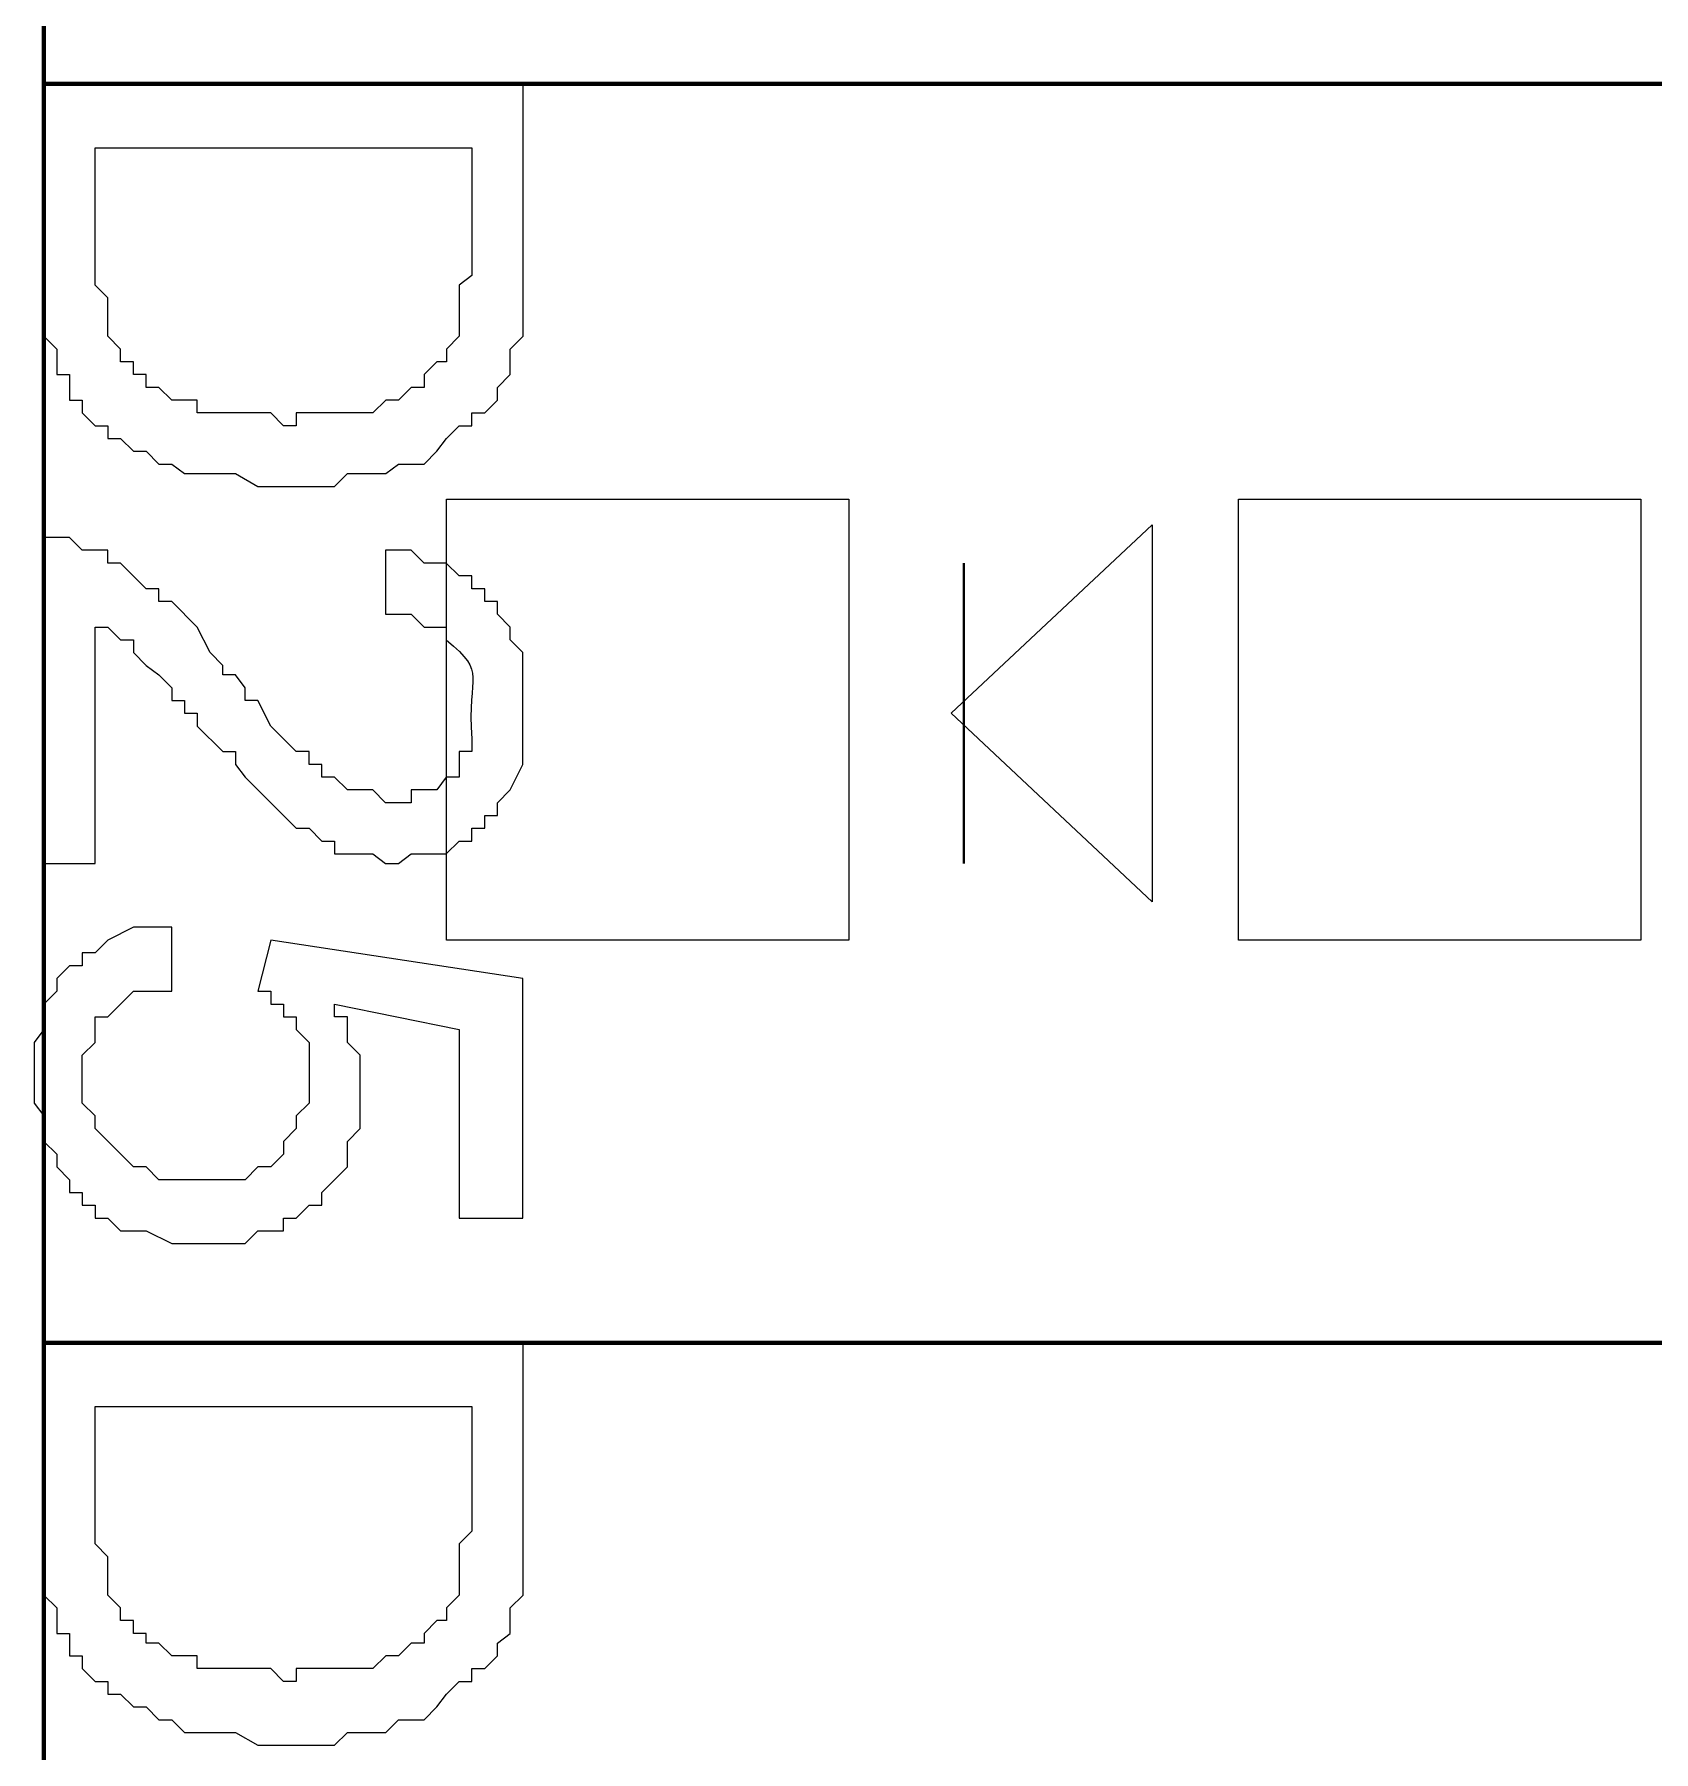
# Model space of a CAD drawing. Header units: millimetres. Extents: x -109 to -14.2, y -107.5 to -24.7.
# Drawn here: x -46.628 to -43.356, y -66.936 to -63.467 of the extents above; entities that cross this region are included whole.
import ezdxf

# ---------------------------------------------------------------- set-up
doc = ezdxf.new("R2010")
doc.units = ezdxf.units.MM
doc.header["$MEASUREMENT"] = 0
doc.layers.add('layer 1', color=7, linetype='Continuous')

msp = doc.modelspace()

# ---------------------------------------------------------------- linework, layer by layer
at = {"layer": 'layer 1', "color": 0, "lineweight": 80}
for points in [[(-46.6086, -91.5042), (-46.6086, -91.5042), (-46.6086, -40.7152), (-46.6086, -40.7152)], [(-46.6086, -63.567), (-46.6086, -63.567), (-37.9674, -63.567), (-37.9674, -63.567)], [(-46.6086, -66.1097), (-46.6086, -66.1097), (-37.9674, -66.1097), (-37.9674, -66.1097)]]:
    msp.add_open_spline(points, degree=3, dxfattribs=at)
at = {"layer": 'layer 1', "color": 0}
for points, knots in [([(-46.6086, -63.567), (-46.6086, -63.567), (-45.6406, -63.567), (-45.6406, -63.567), (-45.6406, -63.567), (-45.6406, -63.567), (-45.6406, -64.0768), (-45.6406, -64.0768), (-45.6406, -64.0768), (-45.6406, -64.0768), (-45.6664, -64.1027), (-45.6664, -64.1027), (-45.6664, -64.1027), (-45.6664, -64.1027), (-45.6664, -64.1543), (-45.6664, -64.1543), (-45.6664, -64.1543), (-45.6664, -64.1543), (-45.6922, -64.1801), (-45.6922, -64.1801), (-45.6922, -64.1801), (-45.6922, -64.1801), (-45.6922, -64.2059), (-45.6922, -64.2059), (-45.6922, -64.2059), (-45.6922, -64.2059), (-45.718, -64.2317), (-45.718, -64.2317), (-45.718, -64.2317), (-45.718, -64.2317), (-45.7438, -64.2317), (-45.7438, -64.2317), (-45.7438, -64.2317), (-45.7438, -64.2317), (-45.7438, -64.2575), (-45.7438, -64.2575), (-45.7438, -64.2575), (-45.7438, -64.2575), (-45.7696, -64.2575), (-45.7696, -64.2575), (-45.7696, -64.2575), (-45.7696, -64.2575), (-45.7954, -64.2834), (-45.7954, -64.2834), (-45.7954, -64.2834), (-45.7954, -64.2834), (-45.8148, -64.3092), (-45.8148, -64.3092), (-45.8148, -64.3092), (-45.8148, -64.3092), (-45.8406, -64.335), (-45.8406, -64.335), (-45.8406, -64.335), (-45.8406, -64.335), (-45.8922, -64.335), (-45.8922, -64.335), (-45.8922, -64.335), (-45.8922, -64.335), (-45.9181, -64.3543), (-45.9181, -64.3543), (-45.9181, -64.3543), (-45.9181, -64.3543), (-45.9955, -64.3543), (-45.9955, -64.3543), (-45.9955, -64.3543), (-45.9955, -64.3543), (-46.0213, -64.3802), (-46.0213, -64.3802), (-46.0213, -64.3802), (-46.0213, -64.3802), (-46.1762, -64.3802), (-46.1762, -64.3802), (-46.1762, -64.3802), (-46.1762, -64.3802), (-46.2214, -64.3543), (-46.2214, -64.3543), (-46.2214, -64.3543), (-46.2214, -64.3543), (-46.3246, -64.3543), (-46.3246, -64.3543), (-46.3246, -64.3543), (-46.3246, -64.3543), (-46.3505, -64.335), (-46.3505, -64.335), (-46.3505, -64.335), (-46.3505, -64.335), (-46.3763, -64.335), (-46.3763, -64.335), (-46.3763, -64.335), (-46.3763, -64.335), (-46.4021, -64.3092), (-46.4021, -64.3092), (-46.4021, -64.3092), (-46.4021, -64.3092), (-46.4279, -64.3092), (-46.4279, -64.3092), (-46.4279, -64.3092), (-46.4279, -64.3092), (-46.4537, -64.2834), (-46.4537, -64.2834), (-46.4537, -64.2834), (-46.4537, -64.2834), (-46.4795, -64.2834), (-46.4795, -64.2834), (-46.4795, -64.2834), (-46.4795, -64.2834), (-46.4795, -64.2575), (-46.4795, -64.2575), (-46.4795, -64.2575), (-46.4795, -64.2575), (-46.5053, -64.2575), (-46.5053, -64.2575), (-46.5053, -64.2575), (-46.5053, -64.2575), (-46.5311, -64.2317), (-46.5311, -64.2317), (-46.5311, -64.2317), (-46.5311, -64.2317), (-46.5311, -64.2059), (-46.5311, -64.2059), (-46.5311, -64.2059), (-46.5311, -64.2059), (-46.557, -64.2059), (-46.557, -64.2059), (-46.557, -64.2059), (-46.557, -64.2059), (-46.557, -64.1543), (-46.557, -64.1543), (-46.557, -64.1543), (-46.557, -64.1543), (-46.5828, -64.1543), (-46.5828, -64.1543), (-46.5828, -64.1543), (-46.5828, -64.1543), (-46.5828, -64.1027), (-46.5828, -64.1027), (-46.5828, -64.1027), (-46.5828, -64.1027), (-46.6086, -64.0768), (-46.6086, -64.0768), (-46.6086, -64.0768), (-46.6086, -64.0768), (-46.6086, -63.9284), (-46.6086, -63.9284), (-46.6086, -63.9284), (-46.6086, -63.9284), (-46.6086, -63.567), (-46.6086, -63.567)], [0, 0, 0, 0, 0.026316, 0.026316, 0.026316, 0.026316, 0.052632, 0.052632, 0.052632, 0.052632, 0.078947, 0.078947, 0.078947, 0.078947, 0.105263, 0.105263, 0.105263, 0.105263, 0.131579, 0.131579, 0.131579, 0.131579, 0.157895, 0.157895, 0.157895, 0.157895, 0.184211, 0.184211, 0.184211, 0.184211, 0.210526, 0.210526, 0.210526, 0.210526, 0.236842, 0.236842, 0.236842, 0.236842, 0.263158, 0.263158, 0.263158, 0.263158, 0.289474, 0.289474, 0.289474, 0.289474, 0.315789, 0.315789, 0.315789, 0.315789, 0.342105, 0.342105, 0.342105, 0.342105, 0.368421, 0.368421, 0.368421, 0.368421, 0.394737, 0.394737, 0.394737, 0.394737, 0.421053, 0.421053, 0.421053, 0.421053, 0.447368, 0.447368, 0.447368, 0.447368, 0.473684, 0.473684, 0.473684, 0.473684, 0.5, 0.5, 0.5, 0.5, 0.526316, 0.526316, 0.526316, 0.526316, 0.552632, 0.552632, 0.552632, 0.552632, 0.578947, 0.578947, 0.578947, 0.578947, 0.605263, 0.605263, 0.605263, 0.605263, 0.631579, 0.631579, 0.631579, 0.631579, 0.657895, 0.657895, 0.657895, 0.657895, 0.684211, 0.684211, 0.684211, 0.684211, 0.710526, 0.710526, 0.710526, 0.710526, 0.736842, 0.736842, 0.736842, 0.736842, 0.763158, 0.763158, 0.763158, 0.763158, 0.789474, 0.789474, 0.789474, 0.789474, 0.815789, 0.815789, 0.815789, 0.815789, 0.842105, 0.842105, 0.842105, 0.842105, 0.868421, 0.868421, 0.868421, 0.868421, 0.894737, 0.894737, 0.894737, 0.894737, 0.921053, 0.921053, 0.921053, 0.921053, 0.947368, 0.947368, 0.947368, 0.947368, 1, 1, 1, 1]), ([(-46.5053, -63.6961), (-46.5053, -63.6961), (-46.5053, -63.9736), (-46.5053, -63.9736), (-46.5053, -63.9736), (-46.5053, -63.9736), (-46.4795, -63.9994), (-46.4795, -63.9994), (-46.4795, -63.9994), (-46.4795, -63.9994), (-46.4795, -64.0768), (-46.4795, -64.0768), (-46.4795, -64.0768), (-46.4795, -64.0768), (-46.4537, -64.1027), (-46.4537, -64.1027), (-46.4537, -64.1027), (-46.4537, -64.1027), (-46.4537, -64.1285), (-46.4537, -64.1285), (-46.4537, -64.1285), (-46.4537, -64.1285), (-46.4279, -64.1285), (-46.4279, -64.1285), (-46.4279, -64.1285), (-46.4279, -64.1285), (-46.4279, -64.1543), (-46.4279, -64.1543), (-46.4279, -64.1543), (-46.4279, -64.1543), (-46.4021, -64.1543), (-46.4021, -64.1543), (-46.4021, -64.1543), (-46.4021, -64.1543), (-46.4021, -64.1801), (-46.4021, -64.1801), (-46.4021, -64.1801), (-46.4021, -64.1801), (-46.3763, -64.1801), (-46.3763, -64.1801), (-46.3763, -64.1801), (-46.3763, -64.1801), (-46.3505, -64.2059), (-46.3505, -64.2059), (-46.3505, -64.2059), (-46.3505, -64.2059), (-46.2988, -64.2059), (-46.2988, -64.2059), (-46.2988, -64.2059), (-46.2988, -64.2059), (-46.2988, -64.2317), (-46.2988, -64.2317), (-46.2988, -64.2317), (-46.2988, -64.2317), (-46.1504, -64.2317), (-46.1504, -64.2317), (-46.1504, -64.2317), (-46.1504, -64.2317), (-46.1246, -64.2575), (-46.1246, -64.2575), (-46.1246, -64.2575), (-46.1246, -64.2575), (-46.0988, -64.2575), (-46.0988, -64.2575), (-46.0988, -64.2575), (-46.0988, -64.2575), (-46.0988, -64.2317), (-46.0988, -64.2317), (-46.0988, -64.2317), (-46.0988, -64.2317), (-45.9439, -64.2317), (-45.9439, -64.2317), (-45.9439, -64.2317), (-45.9439, -64.2317), (-45.9181, -64.2059), (-45.9181, -64.2059), (-45.9181, -64.2059), (-45.9181, -64.2059), (-45.8922, -64.2059), (-45.8922, -64.2059), (-45.8922, -64.2059), (-45.8922, -64.2059), (-45.8664, -64.1801), (-45.8664, -64.1801), (-45.8664, -64.1801), (-45.8664, -64.1801), (-45.8406, -64.1801), (-45.8406, -64.1801), (-45.8406, -64.1801), (-45.8406, -64.1801), (-45.8406, -64.1543), (-45.8406, -64.1543), (-45.8406, -64.1543), (-45.8406, -64.1543), (-45.8148, -64.1285), (-45.8148, -64.1285), (-45.8148, -64.1285), (-45.8148, -64.1285), (-45.7954, -64.1285), (-45.7954, -64.1285), (-45.7954, -64.1285), (-45.7954, -64.1285), (-45.7954, -64.1027), (-45.7954, -64.1027), (-45.7954, -64.1027), (-45.7954, -64.1027), (-45.7696, -64.0768), (-45.7696, -64.0768), (-45.7696, -64.0768), (-45.7696, -64.0768), (-45.7696, -63.9736), (-45.7696, -63.9736), (-45.7696, -63.9736), (-45.7696, -63.9736), (-45.7438, -63.9542), (-45.7438, -63.9542), (-45.7438, -63.9542), (-45.7438, -63.9542), (-45.7438, -63.6961), (-45.7438, -63.6961), (-45.7438, -63.6961), (-45.7438, -63.6961), (-46.5053, -63.6961), (-46.5053, -63.6961)], [0, 0, 0, 0, 0.03125, 0.03125, 0.03125, 0.03125, 0.0625, 0.0625, 0.0625, 0.0625, 0.09375, 0.09375, 0.09375, 0.09375, 0.125, 0.125, 0.125, 0.125, 0.15625, 0.15625, 0.15625, 0.15625, 0.1875, 0.1875, 0.1875, 0.1875, 0.21875, 0.21875, 0.21875, 0.21875, 0.25, 0.25, 0.25, 0.25, 0.28125, 0.28125, 0.28125, 0.28125, 0.3125, 0.3125, 0.3125, 0.3125, 0.34375, 0.34375, 0.34375, 0.34375, 0.375, 0.375, 0.375, 0.375, 0.40625, 0.40625, 0.40625, 0.40625, 0.4375, 0.4375, 0.4375, 0.4375, 0.46875, 0.46875, 0.46875, 0.46875, 0.5, 0.5, 0.5, 0.5, 0.53125, 0.53125, 0.53125, 0.53125, 0.5625, 0.5625, 0.5625, 0.5625, 0.59375, 0.59375, 0.59375, 0.59375, 0.625, 0.625, 0.625, 0.625, 0.65625, 0.65625, 0.65625, 0.65625, 0.6875, 0.6875, 0.6875, 0.6875, 0.71875, 0.71875, 0.71875, 0.71875, 0.75, 0.75, 0.75, 0.75, 0.78125, 0.78125, 0.78125, 0.78125, 0.8125, 0.8125, 0.8125, 0.8125, 0.84375, 0.84375, 0.84375, 0.84375, 0.875, 0.875, 0.875, 0.875, 0.90625, 0.90625, 0.90625, 0.90625, 0.9375, 0.9375, 0.9375, 0.9375, 1, 1, 1, 1]), ([(-45.7954, -64.406), (-45.7954, -64.406), (-45.7954, -65.2965), (-45.7954, -65.2965), (-45.7954, -65.2965), (-45.7954, -65.2965), (-44.9823, -65.2965), (-44.9823, -65.2965), (-44.9823, -65.2965), (-44.9823, -65.2965), (-44.9823, -64.406), (-44.9823, -64.406), (-44.9823, -64.406), (-44.9823, -64.406), (-45.7954, -64.406), (-45.7954, -64.406)], [0, 0, 0, 0, 0.2, 0.2, 0.2, 0.2, 0.4, 0.4, 0.4, 0.4, 0.6, 0.6, 0.6, 0.6, 1, 1, 1, 1]), ([(-44.195, -64.406), (-44.195, -64.406), (-44.195, -65.2965), (-44.195, -65.2965), (-44.195, -65.2965), (-44.195, -65.2965), (-43.3818, -65.2965), (-43.3818, -65.2965), (-43.3818, -65.2965), (-43.3818, -65.2965), (-43.3818, -64.406), (-43.3818, -64.406), (-43.3818, -64.406), (-43.3818, -64.406), (-44.195, -64.406), (-44.195, -64.406)], [0, 0, 0, 0, 0.2, 0.2, 0.2, 0.2, 0.4, 0.4, 0.4, 0.4, 0.6, 0.6, 0.6, 0.6, 1, 1, 1, 1]), ([(-46.5054, -65.1417), (-46.5054, -65.1417), (-46.6087, -65.1417), (-46.6087, -65.1417), (-46.6087, -65.1417), (-46.6087, -65.1417), (-46.6087, -64.4834), (-46.6087, -64.4834), (-46.6087, -64.4834), (-46.6087, -64.4834), (-46.5571, -64.4834), (-46.5571, -64.4834), (-46.5571, -64.4834), (-46.5571, -64.4834), (-46.5313, -64.5092), (-46.5313, -64.5092), (-46.5313, -64.5092), (-46.5313, -64.5092), (-46.4796, -64.5092), (-46.4796, -64.5092), (-46.4796, -64.5092), (-46.4796, -64.5092), (-46.4796, -64.5351), (-46.4796, -64.5351), (-46.4796, -64.5351), (-46.4796, -64.5351), (-46.4538, -64.5351), (-46.4538, -64.5351), (-46.4538, -64.5351), (-46.4538, -64.5351), (-46.4022, -64.5867), (-46.4022, -64.5867), (-46.4022, -64.5867), (-46.4022, -64.5867), (-46.3764, -64.5867), (-46.3764, -64.5867), (-46.3764, -64.5867), (-46.3764, -64.5867), (-46.3764, -64.6125), (-46.3764, -64.6125), (-46.3764, -64.6125), (-46.3764, -64.6125), (-46.3505, -64.6125), (-46.3505, -64.6125), (-46.3505, -64.6125), (-46.3505, -64.6125), (-46.2989, -64.6641), (-46.2989, -64.6641), (-46.2989, -64.6641), (-46.2989, -64.6641), (-46.2731, -64.7157), (-46.2731, -64.7157), (-46.2731, -64.7157), (-46.2731, -64.7157), (-46.2473, -64.7416), (-46.2473, -64.7416), (-46.2473, -64.7416), (-46.2473, -64.7416), (-46.2473, -64.7609), (-46.2473, -64.7609), (-46.2473, -64.7609), (-46.2473, -64.7609), (-46.2215, -64.7609), (-46.2215, -64.7609), (-46.2215, -64.7609), (-46.2215, -64.7609), (-46.2021, -64.7867), (-46.2021, -64.7867), (-46.2021, -64.7867), (-46.2021, -64.7867), (-46.2021, -64.8125), (-46.2021, -64.8125), (-46.2021, -64.8125), (-46.2021, -64.8125), (-46.1763, -64.8125), (-46.1763, -64.8125), (-46.1763, -64.8125), (-46.1763, -64.8125), (-46.1505, -64.8642), (-46.1505, -64.8642), (-46.1505, -64.8642), (-46.1505, -64.8642), (-46.0989, -64.9158), (-46.0989, -64.9158), (-46.0989, -64.9158), (-46.0989, -64.9158), (-46.073, -64.9158), (-46.073, -64.9158), (-46.073, -64.9158), (-46.073, -64.9158), (-46.073, -64.9416), (-46.073, -64.9416), (-46.073, -64.9416), (-46.073, -64.9416), (-46.0472, -64.9416), (-46.0472, -64.9416), (-46.0472, -64.9416), (-46.0472, -64.9416), (-46.0472, -64.9674), (-46.0472, -64.9674), (-46.0472, -64.9674), (-46.0472, -64.9674), (-46.0214, -64.9674), (-46.0214, -64.9674), (-46.0214, -64.9674), (-46.0214, -64.9674), (-45.9956, -64.9932), (-45.9956, -64.9932), (-45.9956, -64.9932), (-45.9956, -64.9932), (-45.944, -64.9932), (-45.944, -64.9932), (-45.944, -64.9932), (-45.944, -64.9932), (-45.9182, -65.0191), (-45.9182, -65.0191), (-45.9182, -65.0191), (-45.9182, -65.0191), (-45.8665, -65.0191), (-45.8665, -65.0191), (-45.8665, -65.0191), (-45.8665, -65.0191), (-45.8665, -64.9932), (-45.8665, -64.9932), (-45.8665, -64.9932), (-45.8665, -64.9932), (-45.8149, -64.9932), (-45.8149, -64.9932), (-45.8149, -64.9932), (-45.8149, -64.9932), (-45.7956, -64.9674), (-45.7956, -64.9674), (-45.7956, -64.9674), (-45.7956, -64.9674), (-45.7697, -64.9674), (-45.7697, -64.9674), (-45.7697, -64.9674), (-45.7697, -64.9674), (-45.7697, -64.9158), (-45.7697, -64.9158), (-45.7697, -64.9158), (-45.7697, -64.9158), (-45.7439, -64.9158), (-45.7439, -64.9158), (-45.7439, -64.9158), (-45.7439, -64.9158), (-45.7439, -64.89), (-45.7439, -64.89), (-45.7439, -64.89), (-45.755, -64.7542), (-45.7099, -64.7617), (-45.7956, -64.6899), (-45.7956, -64.6899), (-45.7956, -64.6899), (-45.7956, -64.6641), (-45.7956, -64.6641), (-45.7956, -64.6641), (-45.7956, -64.6641), (-45.8407, -64.6641), (-45.8407, -64.6641), (-45.8407, -64.6641), (-45.8407, -64.6641), (-45.8665, -64.6383), (-45.8665, -64.6383), (-45.8665, -64.6383), (-45.8665, -64.6383), (-45.9182, -64.6383), (-45.9182, -64.6383), (-45.9182, -64.6383), (-45.9182, -64.6383), (-45.9182, -64.5092), (-45.9182, -64.5092), (-45.9182, -64.5092), (-45.9182, -64.5092), (-45.8665, -64.5092), (-45.8665, -64.5092), (-45.8665, -64.5092), (-45.8665, -64.5092), (-45.8407, -64.5351), (-45.8407, -64.5351), (-45.8407, -64.5351), (-45.8407, -64.5351), (-45.7956, -64.5351), (-45.7956, -64.5351), (-45.7956, -64.5351), (-45.7956, -64.5351), (-45.7697, -64.5608), (-45.7697, -64.5608), (-45.7697, -64.5608), (-45.7697, -64.5608), (-45.7439, -64.5608), (-45.7439, -64.5608), (-45.7439, -64.5608), (-45.7439, -64.5608), (-45.7439, -64.5867), (-45.7439, -64.5867), (-45.7439, -64.5867), (-45.7439, -64.5867), (-45.7181, -64.5867), (-45.7181, -64.5867), (-45.7181, -64.5867), (-45.7181, -64.5867), (-45.7181, -64.6125), (-45.7181, -64.6125), (-45.7181, -64.6125), (-45.7181, -64.6125), (-45.6923, -64.6125), (-45.6923, -64.6125), (-45.6923, -64.6125), (-45.6923, -64.6125), (-45.6923, -64.6383), (-45.6923, -64.6383), (-45.6923, -64.6383), (-45.6923, -64.6383), (-45.6665, -64.6641), (-45.6665, -64.6641), (-45.6665, -64.6641), (-45.6665, -64.6641), (-45.6665, -64.6899), (-45.6665, -64.6899), (-45.6665, -64.6899), (-45.6665, -64.6899), (-45.6407, -64.7157), (-45.6407, -64.7157), (-45.6407, -64.7157), (-45.6407, -64.7157), (-45.6407, -64.9416), (-45.6407, -64.9416), (-45.6407, -64.9416), (-45.6407, -64.9416), (-45.6665, -64.9932), (-45.6665, -64.9932), (-45.6665, -64.9932), (-45.6665, -64.9932), (-45.6923, -65.0191), (-45.6923, -65.0191), (-45.6923, -65.0191), (-45.6923, -65.0191), (-45.6923, -65.0449), (-45.6923, -65.0449), (-45.6923, -65.0449), (-45.6923, -65.0449), (-45.7181, -65.0449), (-45.7181, -65.0449), (-45.7181, -65.0449), (-45.7181, -65.0449), (-45.7181, -65.0707), (-45.7181, -65.0707), (-45.7181, -65.0707), (-45.7181, -65.0707), (-45.7439, -65.0707), (-45.7439, -65.0707), (-45.7439, -65.0707), (-45.7439, -65.0707), (-45.7439, -65.0965), (-45.7439, -65.0965), (-45.7439, -65.0965), (-45.7439, -65.0965), (-45.7697, -65.0965), (-45.7697, -65.0965), (-45.7697, -65.0965), (-45.7697, -65.0965), (-45.7956, -65.1223), (-45.7956, -65.1223), (-45.7956, -65.1223), (-45.7956, -65.1223), (-45.8665, -65.1223), (-45.8665, -65.1223), (-45.8665, -65.1223), (-45.8665, -65.1223), (-45.8924, -65.1417), (-45.8924, -65.1417), (-45.8924, -65.1417), (-45.8924, -65.1417), (-45.9182, -65.1417), (-45.9182, -65.1417), (-45.9182, -65.1417), (-45.9182, -65.1417), (-45.944, -65.1223), (-45.944, -65.1223), (-45.944, -65.1223), (-45.944, -65.1223), (-46.0214, -65.1223), (-46.0214, -65.1223), (-46.0214, -65.1223), (-46.0214, -65.1223), (-46.0214, -65.0965), (-46.0214, -65.0965), (-46.0214, -65.0965), (-46.0214, -65.0965), (-46.0472, -65.0965), (-46.0472, -65.0965), (-46.0472, -65.0965), (-46.0472, -65.0965), (-46.073, -65.0707), (-46.073, -65.0707), (-46.073, -65.0707), (-46.073, -65.0707), (-46.0989, -65.0707), (-46.0989, -65.0707), (-46.0989, -65.0707), (-46.0989, -65.0707), (-46.2021, -64.9674), (-46.2021, -64.9674), (-46.2021, -64.9674), (-46.2021, -64.9674), (-46.2215, -64.9416), (-46.2215, -64.9416), (-46.2215, -64.9416), (-46.2215, -64.9416), (-46.2215, -64.9158), (-46.2215, -64.9158), (-46.2215, -64.9158), (-46.2215, -64.9158), (-46.2473, -64.9158), (-46.2473, -64.9158), (-46.2473, -64.9158), (-46.2473, -64.9158), (-46.2989, -64.8642), (-46.2989, -64.8642), (-46.2989, -64.8642), (-46.2989, -64.8642), (-46.2989, -64.8384), (-46.2989, -64.8384), (-46.2989, -64.8384), (-46.2989, -64.8384), (-46.3247, -64.8384), (-46.3247, -64.8384), (-46.3247, -64.8384), (-46.3247, -64.8384), (-46.3247, -64.8125), (-46.3247, -64.8125), (-46.3247, -64.8125), (-46.3247, -64.8125), (-46.3505, -64.8125), (-46.3505, -64.8125), (-46.3505, -64.8125), (-46.3505, -64.8125), (-46.3505, -64.7867), (-46.3505, -64.7867), (-46.3505, -64.7867), (-46.3505, -64.7867), (-46.3764, -64.7609), (-46.3764, -64.7609), (-46.3764, -64.7609), (-46.3764, -64.7609), (-46.4022, -64.7416), (-46.4022, -64.7416), (-46.4022, -64.7416), (-46.4022, -64.7416), (-46.428, -64.7157), (-46.428, -64.7157), (-46.428, -64.7157), (-46.428, -64.7157), (-46.428, -64.6899), (-46.428, -64.6899), (-46.428, -64.6899), (-46.428, -64.6899), (-46.4538, -64.6899), (-46.4538, -64.6899), (-46.4538, -64.6899), (-46.4538, -64.6899), (-46.4796, -64.6641), (-46.4796, -64.6641), (-46.4796, -64.6641), (-46.4796, -64.6641), (-46.5054, -64.6641), (-46.5054, -64.6641), (-46.5054, -64.6641), (-46.5054, -64.6641), (-46.5054, -65.1417), (-46.5054, -65.1417)], [0, 0, 0, 0, 0.010638, 0.010638, 0.010638, 0.010638, 0.021277, 0.021277, 0.021277, 0.021277, 0.031915, 0.031915, 0.031915, 0.031915, 0.042553, 0.042553, 0.042553, 0.042553, 0.053191, 0.053191, 0.053191, 0.053191, 0.06383, 0.06383, 0.06383, 0.06383, 0.074468, 0.074468, 0.074468, 0.074468, 0.085106, 0.085106, 0.085106, 0.085106, 0.095745, 0.095745, 0.095745, 0.095745, 0.106383, 0.106383, 0.106383, 0.106383, 0.117021, 0.117021, 0.117021, 0.117021, 0.12766, 0.12766, 0.12766, 0.12766, 0.138298, 0.138298, 0.138298, 0.138298, 0.148936, 0.148936, 0.148936, 0.148936, 0.159574, 0.159574, 0.159574, 0.159574, 0.170213, 0.170213, 0.170213, 0.170213, 0.180851, 0.180851, 0.180851, 0.180851, 0.191489, 0.191489, 0.191489, 0.191489, 0.202128, 0.202128, 0.202128, 0.202128, 0.212766, 0.212766, 0.212766, 0.212766, 0.223404, 0.223404, 0.223404, 0.223404, 0.234043, 0.234043, 0.234043, 0.234043, 0.244681, 0.244681, 0.244681, 0.244681, 0.255319, 0.255319, 0.255319, 0.255319, 0.265957, 0.265957, 0.265957, 0.265957, 0.276596, 0.276596, 0.276596, 0.276596, 0.287234, 0.287234, 0.287234, 0.287234, 0.297872, 0.297872, 0.297872, 0.297872, 0.308511, 0.308511, 0.308511, 0.308511, 0.319149, 0.319149, 0.319149, 0.319149, 0.329787, 0.329787, 0.329787, 0.329787, 0.340426, 0.340426, 0.340426, 0.340426, 0.351064, 0.351064, 0.351064, 0.351064, 0.361702, 0.361702, 0.361702, 0.361702, 0.37234, 0.37234, 0.37234, 0.37234, 0.382979, 0.382979, 0.382979, 0.382979, 0.393617, 0.393617, 0.393617, 0.393617, 0.404255, 0.404255, 0.404255, 0.404255, 0.414894, 0.414894, 0.414894, 0.414894, 0.425532, 0.425532, 0.425532, 0.425532, 0.43617, 0.43617, 0.43617, 0.43617, 0.446809, 0.446809, 0.446809, 0.446809, 0.457447, 0.457447, 0.457447, 0.457447, 0.468085, 0.468085, 0.468085, 0.468085, 0.478723, 0.478723, 0.478723, 0.478723, 0.489362, 0.489362, 0.489362, 0.489362, 0.5, 0.5, 0.5, 0.5, 0.510638, 0.510638, 0.510638, 0.510638, 0.521277, 0.521277, 0.521277, 0.521277, 0.531915, 0.531915, 0.531915, 0.531915, 0.542553, 0.542553, 0.542553, 0.542553, 0.553191, 0.553191, 0.553191, 0.553191, 0.56383, 0.56383, 0.56383, 0.56383, 0.574468, 0.574468, 0.574468, 0.574468, 0.585106, 0.585106, 0.585106, 0.585106, 0.595745, 0.595745, 0.595745, 0.595745, 0.606383, 0.606383, 0.606383, 0.606383, 0.617021, 0.617021, 0.617021, 0.617021, 0.62766, 0.62766, 0.62766, 0.62766, 0.638298, 0.638298, 0.638298, 0.638298, 0.648936, 0.648936, 0.648936, 0.648936, 0.659574, 0.659574, 0.659574, 0.659574, 0.670213, 0.670213, 0.670213, 0.670213, 0.680851, 0.680851, 0.680851, 0.680851, 0.691489, 0.691489, 0.691489, 0.691489, 0.702128, 0.702128, 0.702128, 0.702128, 0.712766, 0.712766, 0.712766, 0.712766, 0.723404, 0.723404, 0.723404, 0.723404, 0.734043, 0.734043, 0.734043, 0.734043, 0.744681, 0.744681, 0.744681, 0.744681, 0.755319, 0.755319, 0.755319, 0.755319, 0.765957, 0.765957, 0.765957, 0.765957, 0.776596, 0.776596, 0.776596, 0.776596, 0.787234, 0.787234, 0.787234, 0.787234, 0.797872, 0.797872, 0.797872, 0.797872, 0.808511, 0.808511, 0.808511, 0.808511, 0.819149, 0.819149, 0.819149, 0.819149, 0.829787, 0.829787, 0.829787, 0.829787, 0.840426, 0.840426, 0.840426, 0.840426, 0.851064, 0.851064, 0.851064, 0.851064, 0.861702, 0.861702, 0.861702, 0.861702, 0.87234, 0.87234, 0.87234, 0.87234, 0.882979, 0.882979, 0.882979, 0.882979, 0.893617, 0.893617, 0.893617, 0.893617, 0.904255, 0.904255, 0.904255, 0.904255, 0.914894, 0.914894, 0.914894, 0.914894, 0.925532, 0.925532, 0.925532, 0.925532, 0.93617, 0.93617, 0.93617, 0.93617, 0.946809, 0.946809, 0.946809, 0.946809, 0.957447, 0.957447, 0.957447, 0.957447, 0.968085, 0.968085, 0.968085, 0.968085, 0.978723, 0.978723, 0.978723, 0.978723, 1, 1, 1, 1]), ([(-44.3692, -64.4576), (-44.3692, -64.4576), (-44.7758, -64.8384), (-44.7758, -64.8384), (-44.7758, -64.8384), (-44.7758, -64.8384), (-44.3692, -65.2191), (-44.3692, -65.2191), (-44.3692, -65.2191), (-44.3692, -65.2191), (-44.3692, -64.4576), (-44.3692, -64.4576)], [0, 0, 0, 0, 0.25, 0.25, 0.25, 0.25, 0.5, 0.5, 0.5, 0.5, 1, 1, 1, 1]), ([(-46.3505, -65.2707), (-46.3505, -65.2707), (-46.3505, -65.3998), (-46.3505, -65.3998), (-46.3505, -65.3998), (-46.3505, -65.3998), (-46.428, -65.3998), (-46.428, -65.3998), (-46.428, -65.3998), (-46.428, -65.3998), (-46.4796, -65.4514), (-46.4796, -65.4514), (-46.4796, -65.4514), (-46.4796, -65.4514), (-46.5054, -65.4514), (-46.5054, -65.4514), (-46.5054, -65.4514), (-46.5054, -65.4514), (-46.5054, -65.5031), (-46.5054, -65.5031), (-46.5054, -65.5031), (-46.5054, -65.5031), (-46.5313, -65.5289), (-46.5313, -65.5289), (-46.5313, -65.5289), (-46.5313, -65.5289), (-46.5313, -65.6257), (-46.5313, -65.6257), (-46.5313, -65.6257), (-46.5313, -65.6257), (-46.5054, -65.6515), (-46.5054, -65.6515), (-46.5054, -65.6515), (-46.5054, -65.6515), (-46.5054, -65.6773), (-46.5054, -65.6773), (-46.5054, -65.6773), (-46.5054, -65.6773), (-46.428, -65.7548), (-46.428, -65.7548), (-46.428, -65.7548), (-46.428, -65.7548), (-46.4022, -65.7548), (-46.4022, -65.7548), (-46.4022, -65.7548), (-46.4022, -65.7548), (-46.3764, -65.7806), (-46.3764, -65.7806), (-46.3764, -65.7806), (-46.3764, -65.7806), (-46.2021, -65.7806), (-46.2021, -65.7806), (-46.2021, -65.7806), (-46.2021, -65.7806), (-46.1763, -65.7548), (-46.1763, -65.7548), (-46.1763, -65.7548), (-46.1763, -65.7548), (-46.1505, -65.7548), (-46.1505, -65.7548), (-46.1505, -65.7548), (-46.1505, -65.7548), (-46.1247, -65.7289), (-46.1247, -65.7289), (-46.1247, -65.7289), (-46.1247, -65.7289), (-46.1247, -65.7031), (-46.1247, -65.7031), (-46.1247, -65.7031), (-46.1247, -65.7031), (-46.0989, -65.6773), (-46.0989, -65.6773), (-46.0989, -65.6773), (-46.0989, -65.6773), (-46.0989, -65.6515), (-46.0989, -65.6515), (-46.0989, -65.6515), (-46.0989, -65.6515), (-46.073, -65.6257), (-46.073, -65.6257), (-46.073, -65.6257), (-46.073, -65.6257), (-46.073, -65.5031), (-46.073, -65.5031), (-46.073, -65.5031), (-46.073, -65.5031), (-46.0989, -65.4772), (-46.0989, -65.4772), (-46.0989, -65.4772), (-46.0989, -65.4772), (-46.0989, -65.4514), (-46.0989, -65.4514), (-46.0989, -65.4514), (-46.0989, -65.4514), (-46.1247, -65.4514), (-46.1247, -65.4514), (-46.1247, -65.4514), (-46.1247, -65.4514), (-46.1247, -65.4256), (-46.1247, -65.4256), (-46.1247, -65.4256), (-46.1247, -65.4256), (-46.1505, -65.4256), (-46.1505, -65.4256), (-46.1505, -65.4256), (-46.1505, -65.4256), (-46.1505, -65.3998), (-46.1505, -65.3998), (-46.1505, -65.3998), (-46.1505, -65.3998), (-46.1763, -65.3998), (-46.1763, -65.3998), (-46.1763, -65.3998), (-46.1763, -65.3998), (-46.1505, -65.2965), (-46.1505, -65.2965), (-46.1505, -65.2965), (-46.1505, -65.2965), (-45.6407, -65.374), (-45.6407, -65.374), (-45.6407, -65.374), (-45.6407, -65.374), (-45.6407, -65.858), (-45.6407, -65.858), (-45.6407, -65.858), (-45.6407, -65.858), (-45.7697, -65.858), (-45.7697, -65.858), (-45.7697, -65.858), (-45.7697, -65.858), (-45.7697, -65.4772), (-45.7697, -65.4772), (-45.7697, -65.4772), (-45.7697, -65.4772), (-46.0214, -65.4256), (-46.0214, -65.4256), (-46.0214, -65.4256), (-46.0214, -65.4256), (-46.0214, -65.4514), (-46.0214, -65.4514), (-46.0214, -65.4514), (-46.0214, -65.4514), (-45.9956, -65.4514), (-45.9956, -65.4514), (-45.9956, -65.4514), (-45.9956, -65.4514), (-45.9956, -65.5031), (-45.9956, -65.5031), (-45.9956, -65.5031), (-45.9956, -65.5031), (-45.9698, -65.5289), (-45.9698, -65.5289), (-45.9698, -65.5289), (-45.9698, -65.5289), (-45.9698, -65.6773), (-45.9698, -65.6773), (-45.9698, -65.6773), (-45.9698, -65.6773), (-45.9956, -65.7031), (-45.9956, -65.7031), (-45.9956, -65.7031), (-45.9956, -65.7031), (-45.9956, -65.7548), (-45.9956, -65.7548), (-45.9956, -65.7548), (-45.9956, -65.7548), (-46.0472, -65.8064), (-46.0472, -65.8064), (-46.0472, -65.8064), (-46.0472, -65.8064), (-46.0472, -65.8322), (-46.0472, -65.8322), (-46.0472, -65.8322), (-46.0472, -65.8322), (-46.073, -65.8322), (-46.073, -65.8322), (-46.073, -65.8322), (-46.073, -65.8322), (-46.0989, -65.858), (-46.0989, -65.858), (-46.0989, -65.858), (-46.0989, -65.858), (-46.1247, -65.858), (-46.1247, -65.858), (-46.1247, -65.858), (-46.1247, -65.858), (-46.1247, -65.8838), (-46.1247, -65.8838), (-46.1247, -65.8838), (-46.1247, -65.8838), (-46.1763, -65.8838), (-46.1763, -65.8838), (-46.1763, -65.8838), (-46.1763, -65.8838), (-46.2021, -65.9096), (-46.2021, -65.9096), (-46.2021, -65.9096), (-46.2021, -65.9096), (-46.3505, -65.9096), (-46.3505, -65.9096), (-46.3505, -65.9096), (-46.3505, -65.9096), (-46.4022, -65.8838), (-46.4022, -65.8838), (-46.4022, -65.8838), (-46.4022, -65.8838), (-46.4538, -65.8838), (-46.4538, -65.8838), (-46.4538, -65.8838), (-46.4538, -65.8838), (-46.4796, -65.858), (-46.4796, -65.858), (-46.4796, -65.858), (-46.4796, -65.858), (-46.5054, -65.858), (-46.5054, -65.858), (-46.5054, -65.858), (-46.5054, -65.858), (-46.5054, -65.8322), (-46.5054, -65.8322), (-46.5054, -65.8322), (-46.5054, -65.8322), (-46.5313, -65.8322), (-46.5313, -65.8322), (-46.5313, -65.8322), (-46.5313, -65.8322), (-46.5313, -65.8064), (-46.5313, -65.8064), (-46.5313, -65.8064), (-46.5313, -65.8064), (-46.5571, -65.8064), (-46.5571, -65.8064), (-46.5571, -65.8064), (-46.5571, -65.8064), (-46.5571, -65.7806), (-46.5571, -65.7806), (-46.5571, -65.7806), (-46.5571, -65.7806), (-46.5829, -65.7548), (-46.5829, -65.7548), (-46.5829, -65.7548), (-46.5829, -65.7548), (-46.5829, -65.7289), (-46.5829, -65.7289), (-46.5829, -65.7289), (-46.5829, -65.7289), (-46.6087, -65.7031), (-46.6087, -65.7031), (-46.6087, -65.7031), (-46.6087, -65.7031), (-46.6087, -65.6515), (-46.6087, -65.6515), (-46.6087, -65.6515), (-46.6087, -65.6515), (-46.6281, -65.6257), (-46.6281, -65.6257), (-46.6281, -65.6257), (-46.6281, -65.6257), (-46.6281, -65.5031), (-46.6281, -65.5031), (-46.6281, -65.5031), (-46.6281, -65.5031), (-46.6087, -65.4772), (-46.6087, -65.4772), (-46.6087, -65.4772), (-46.6087, -65.4772), (-46.6087, -65.4256), (-46.6087, -65.4256), (-46.6087, -65.4256), (-46.6087, -65.4256), (-46.5829, -65.3998), (-46.5829, -65.3998), (-46.5829, -65.3998), (-46.5829, -65.3998), (-46.5829, -65.374), (-46.5829, -65.374), (-46.5829, -65.374), (-46.5829, -65.374), (-46.5571, -65.3482), (-46.5571, -65.3482), (-46.5571, -65.3482), (-46.5571, -65.3482), (-46.5313, -65.3482), (-46.5313, -65.3482), (-46.5313, -65.3482), (-46.5313, -65.3482), (-46.5313, -65.3224), (-46.5313, -65.3224), (-46.5313, -65.3224), (-46.5313, -65.3224), (-46.5054, -65.3224), (-46.5054, -65.3224), (-46.5054, -65.3224), (-46.5054, -65.3224), (-46.4796, -65.2965), (-46.4796, -65.2965), (-46.4796, -65.2965), (-46.4796, -65.2965), (-46.428, -65.2707), (-46.428, -65.2707), (-46.428, -65.2707), (-46.428, -65.2707), (-46.3505, -65.2707), (-46.3505, -65.2707)], [0, 0, 0, 0, 0.012987, 0.012987, 0.012987, 0.012987, 0.025974, 0.025974, 0.025974, 0.025974, 0.038961, 0.038961, 0.038961, 0.038961, 0.051948, 0.051948, 0.051948, 0.051948, 0.064935, 0.064935, 0.064935, 0.064935, 0.077922, 0.077922, 0.077922, 0.077922, 0.090909, 0.090909, 0.090909, 0.090909, 0.103896, 0.103896, 0.103896, 0.103896, 0.116883, 0.116883, 0.116883, 0.116883, 0.12987, 0.12987, 0.12987, 0.12987, 0.142857, 0.142857, 0.142857, 0.142857, 0.155844, 0.155844, 0.155844, 0.155844, 0.168831, 0.168831, 0.168831, 0.168831, 0.181818, 0.181818, 0.181818, 0.181818, 0.194805, 0.194805, 0.194805, 0.194805, 0.207792, 0.207792, 0.207792, 0.207792, 0.220779, 0.220779, 0.220779, 0.220779, 0.233766, 0.233766, 0.233766, 0.233766, 0.246753, 0.246753, 0.246753, 0.246753, 0.25974, 0.25974, 0.25974, 0.25974, 0.272727, 0.272727, 0.272727, 0.272727, 0.285714, 0.285714, 0.285714, 0.285714, 0.298701, 0.298701, 0.298701, 0.298701, 0.311688, 0.311688, 0.311688, 0.311688, 0.324675, 0.324675, 0.324675, 0.324675, 0.337662, 0.337662, 0.337662, 0.337662, 0.350649, 0.350649, 0.350649, 0.350649, 0.363636, 0.363636, 0.363636, 0.363636, 0.376623, 0.376623, 0.376623, 0.376623, 0.38961, 0.38961, 0.38961, 0.38961, 0.402597, 0.402597, 0.402597, 0.402597, 0.415584, 0.415584, 0.415584, 0.415584, 0.428571, 0.428571, 0.428571, 0.428571, 0.441558, 0.441558, 0.441558, 0.441558, 0.454545, 0.454545, 0.454545, 0.454545, 0.467532, 0.467532, 0.467532, 0.467532, 0.480519, 0.480519, 0.480519, 0.480519, 0.493506, 0.493506, 0.493506, 0.493507, 0.506494, 0.506494, 0.506494, 0.506494, 0.519481, 0.519481, 0.519481, 0.519481, 0.532468, 0.532468, 0.532468, 0.532468, 0.545455, 0.545455, 0.545455, 0.545455, 0.558442, 0.558442, 0.558442, 0.558442, 0.571429, 0.571429, 0.571429, 0.571429, 0.584416, 0.584416, 0.584416, 0.584416, 0.597403, 0.597403, 0.597403, 0.597403, 0.61039, 0.61039, 0.61039, 0.61039, 0.623377, 0.623377, 0.623377, 0.623377, 0.636364, 0.636364, 0.636364, 0.636364, 0.649351, 0.649351, 0.649351, 0.649351, 0.662338, 0.662338, 0.662338, 0.662338, 0.675325, 0.675325, 0.675325, 0.675325, 0.688312, 0.688312, 0.688312, 0.688312, 0.701299, 0.701299, 0.701299, 0.701299, 0.714286, 0.714286, 0.714286, 0.714286, 0.727273, 0.727273, 0.727273, 0.727273, 0.74026, 0.74026, 0.74026, 0.74026, 0.753247, 0.753247, 0.753247, 0.753247, 0.766234, 0.766234, 0.766234, 0.766234, 0.779221, 0.779221, 0.779221, 0.779221, 0.792208, 0.792208, 0.792208, 0.792208, 0.805195, 0.805195, 0.805195, 0.805195, 0.818182, 0.818182, 0.818182, 0.818182, 0.831169, 0.831169, 0.831169, 0.831169, 0.844156, 0.844156, 0.844156, 0.844156, 0.857143, 0.857143, 0.857143, 0.857143, 0.87013, 0.87013, 0.87013, 0.87013, 0.883117, 0.883117, 0.883117, 0.883117, 0.896104, 0.896104, 0.896104, 0.896104, 0.909091, 0.909091, 0.909091, 0.909091, 0.922078, 0.922078, 0.922078, 0.922078, 0.935065, 0.935065, 0.935065, 0.935065, 0.948052, 0.948052, 0.948052, 0.948052, 0.961039, 0.961039, 0.961039, 0.961039, 0.974026, 0.974026, 0.974026, 0.974026, 1, 1, 1, 1]), ([(-46.6086, -66.1097), (-46.6086, -66.1097), (-45.6406, -66.1097), (-45.6406, -66.1097), (-45.6406, -66.1097), (-45.6406, -66.1097), (-45.6406, -66.6195), (-45.6406, -66.6195), (-45.6406, -66.6195), (-45.6406, -66.6195), (-45.6664, -66.6453), (-45.6664, -66.6453), (-45.6664, -66.6453), (-45.6664, -66.6453), (-45.6664, -66.697), (-45.6664, -66.697), (-45.6664, -66.697), (-45.6664, -66.697), (-45.6922, -66.7163), (-45.6922, -66.7163), (-45.6922, -66.7163), (-45.6922, -66.7163), (-45.6922, -66.7421), (-45.6922, -66.7421), (-45.6922, -66.7421), (-45.6922, -66.7421), (-45.718, -66.7679), (-45.718, -66.7679), (-45.718, -66.7679), (-45.718, -66.7679), (-45.7438, -66.7679), (-45.7438, -66.7679), (-45.7438, -66.7679), (-45.7438, -66.7679), (-45.7438, -66.7938), (-45.7438, -66.7938), (-45.7438, -66.7938), (-45.7438, -66.7938), (-45.7696, -66.7938), (-45.7696, -66.7938), (-45.7696, -66.7938), (-45.7696, -66.7938), (-45.7954, -66.8196), (-45.7954, -66.8196), (-45.7954, -66.8196), (-45.7954, -66.8196), (-45.8148, -66.8454), (-45.8148, -66.8454), (-45.8148, -66.8454), (-45.8148, -66.8454), (-45.8406, -66.8712), (-45.8406, -66.8712), (-45.8406, -66.8712), (-45.8406, -66.8712), (-45.8922, -66.8712), (-45.8922, -66.8712), (-45.8922, -66.8712), (-45.8922, -66.8712), (-45.9181, -66.897), (-45.9181, -66.897), (-45.9181, -66.897), (-45.9181, -66.897), (-45.9955, -66.897), (-45.9955, -66.897), (-45.9955, -66.897), (-45.9955, -66.897), (-46.0213, -66.9228), (-46.0213, -66.9228), (-46.0213, -66.9228), (-46.0213, -66.9228), (-46.1762, -66.9228), (-46.1762, -66.9228), (-46.1762, -66.9228), (-46.1762, -66.9228), (-46.2214, -66.897), (-46.2214, -66.897), (-46.2214, -66.897), (-46.2214, -66.897), (-46.3246, -66.897), (-46.3246, -66.897), (-46.3246, -66.897), (-46.3246, -66.897), (-46.3505, -66.8712), (-46.3505, -66.8712), (-46.3505, -66.8712), (-46.3505, -66.8712), (-46.3763, -66.8712), (-46.3763, -66.8712), (-46.3763, -66.8712), (-46.3763, -66.8712), (-46.4021, -66.8454), (-46.4021, -66.8454), (-46.4021, -66.8454), (-46.4021, -66.8454), (-46.4279, -66.8454), (-46.4279, -66.8454), (-46.4279, -66.8454), (-46.4279, -66.8454), (-46.4537, -66.8196), (-46.4537, -66.8196), (-46.4537, -66.8196), (-46.4537, -66.8196), (-46.4795, -66.8196), (-46.4795, -66.8196), (-46.4795, -66.8196), (-46.4795, -66.8196), (-46.4795, -66.7938), (-46.4795, -66.7938), (-46.4795, -66.7938), (-46.4795, -66.7938), (-46.5053, -66.7938), (-46.5053, -66.7938), (-46.5053, -66.7938), (-46.5053, -66.7938), (-46.5311, -66.7679), (-46.5311, -66.7679), (-46.5311, -66.7679), (-46.5311, -66.7679), (-46.5311, -66.7421), (-46.5311, -66.7421), (-46.5311, -66.7421), (-46.5311, -66.7421), (-46.557, -66.7421), (-46.557, -66.7421), (-46.557, -66.7421), (-46.557, -66.7421), (-46.557, -66.697), (-46.557, -66.697), (-46.557, -66.697), (-46.557, -66.697), (-46.5828, -66.697), (-46.5828, -66.697), (-46.5828, -66.697), (-46.5828, -66.697), (-46.5828, -66.6453), (-46.5828, -66.6453), (-46.5828, -66.6453), (-46.5828, -66.6453), (-46.6086, -66.6195), (-46.6086, -66.6195), (-46.6086, -66.6195), (-46.6086, -66.6195), (-46.6086, -66.4646), (-46.6086, -66.4646), (-46.6086, -66.4646), (-46.6086, -66.4646), (-46.6086, -66.1097), (-46.6086, -66.1097)], [0, 0, 0, 0, 0.026316, 0.026316, 0.026316, 0.026316, 0.052632, 0.052632, 0.052632, 0.052632, 0.078947, 0.078947, 0.078947, 0.078947, 0.105263, 0.105263, 0.105263, 0.105263, 0.131579, 0.131579, 0.131579, 0.131579, 0.157895, 0.157895, 0.157895, 0.157895, 0.184211, 0.184211, 0.184211, 0.184211, 0.210526, 0.210526, 0.210526, 0.210526, 0.236842, 0.236842, 0.236842, 0.236842, 0.263158, 0.263158, 0.263158, 0.263158, 0.289474, 0.289474, 0.289474, 0.289474, 0.315789, 0.315789, 0.315789, 0.315789, 0.342105, 0.342105, 0.342105, 0.342105, 0.368421, 0.368421, 0.368421, 0.368421, 0.394737, 0.394737, 0.394737, 0.394737, 0.421053, 0.421053, 0.421053, 0.421053, 0.447368, 0.447368, 0.447368, 0.447368, 0.473684, 0.473684, 0.473684, 0.473684, 0.5, 0.5, 0.5, 0.5, 0.526316, 0.526316, 0.526316, 0.526316, 0.552632, 0.552632, 0.552632, 0.552632, 0.578947, 0.578947, 0.578947, 0.578947, 0.605263, 0.605263, 0.605263, 0.605263, 0.631579, 0.631579, 0.631579, 0.631579, 0.657895, 0.657895, 0.657895, 0.657895, 0.684211, 0.684211, 0.684211, 0.684211, 0.710526, 0.710526, 0.710526, 0.710526, 0.736842, 0.736842, 0.736842, 0.736842, 0.763158, 0.763158, 0.763158, 0.763158, 0.789474, 0.789474, 0.789474, 0.789474, 0.815789, 0.815789, 0.815789, 0.815789, 0.842105, 0.842105, 0.842105, 0.842105, 0.868421, 0.868421, 0.868421, 0.868421, 0.894737, 0.894737, 0.894737, 0.894737, 0.921053, 0.921053, 0.921053, 0.921053, 0.947368, 0.947368, 0.947368, 0.947368, 1, 1, 1, 1]), ([(-46.5053, -66.2388), (-46.5053, -66.2388), (-46.5053, -66.5162), (-46.5053, -66.5162), (-46.5053, -66.5162), (-46.5053, -66.5162), (-46.4795, -66.5421), (-46.4795, -66.5421), (-46.4795, -66.5421), (-46.4795, -66.5421), (-46.4795, -66.6195), (-46.4795, -66.6195), (-46.4795, -66.6195), (-46.4795, -66.6195), (-46.4537, -66.6453), (-46.4537, -66.6453), (-46.4537, -66.6453), (-46.4537, -66.6453), (-46.4537, -66.6711), (-46.4537, -66.6711), (-46.4537, -66.6711), (-46.4537, -66.6711), (-46.4279, -66.6711), (-46.4279, -66.6711), (-46.4279, -66.6711), (-46.4279, -66.6711), (-46.4279, -66.697), (-46.4279, -66.697), (-46.4279, -66.697), (-46.4279, -66.697), (-46.4021, -66.697), (-46.4021, -66.697), (-46.4021, -66.697), (-46.4021, -66.697), (-46.4021, -66.7163), (-46.4021, -66.7163), (-46.4021, -66.7163), (-46.4021, -66.7163), (-46.3763, -66.7163), (-46.3763, -66.7163), (-46.3763, -66.7163), (-46.3763, -66.7163), (-46.3505, -66.7421), (-46.3505, -66.7421), (-46.3505, -66.7421), (-46.3505, -66.7421), (-46.2988, -66.7421), (-46.2988, -66.7421), (-46.2988, -66.7421), (-46.2988, -66.7421), (-46.2988, -66.7679), (-46.2988, -66.7679), (-46.2988, -66.7679), (-46.2988, -66.7679), (-46.1504, -66.7679), (-46.1504, -66.7679), (-46.1504, -66.7679), (-46.1504, -66.7679), (-46.1246, -66.7938), (-46.1246, -66.7938), (-46.1246, -66.7938), (-46.1246, -66.7938), (-46.0988, -66.7938), (-46.0988, -66.7938), (-46.0988, -66.7938), (-46.0988, -66.7938), (-46.0988, -66.7679), (-46.0988, -66.7679), (-46.0988, -66.7679), (-46.0988, -66.7679), (-45.9439, -66.7679), (-45.9439, -66.7679), (-45.9439, -66.7679), (-45.9439, -66.7679), (-45.9181, -66.7421), (-45.9181, -66.7421), (-45.9181, -66.7421), (-45.9181, -66.7421), (-45.8922, -66.7421), (-45.8922, -66.7421), (-45.8922, -66.7421), (-45.8922, -66.7421), (-45.8664, -66.7163), (-45.8664, -66.7163), (-45.8664, -66.7163), (-45.8664, -66.7163), (-45.8406, -66.7163), (-45.8406, -66.7163), (-45.8406, -66.7163), (-45.8406, -66.7163), (-45.8406, -66.697), (-45.8406, -66.697), (-45.8406, -66.697), (-45.8406, -66.697), (-45.8148, -66.6711), (-45.8148, -66.6711), (-45.8148, -66.6711), (-45.8148, -66.6711), (-45.7954, -66.6711), (-45.7954, -66.6711), (-45.7954, -66.6711), (-45.7954, -66.6711), (-45.7954, -66.6453), (-45.7954, -66.6453), (-45.7954, -66.6453), (-45.7954, -66.6453), (-45.7696, -66.6195), (-45.7696, -66.6195), (-45.7696, -66.6195), (-45.7696, -66.6195), (-45.7696, -66.5162), (-45.7696, -66.5162), (-45.7696, -66.5162), (-45.7696, -66.5162), (-45.7438, -66.4905), (-45.7438, -66.4905), (-45.7438, -66.4905), (-45.7438, -66.4905), (-45.7438, -66.2388), (-45.7438, -66.2388), (-45.7438, -66.2388), (-45.7438, -66.2388), (-46.5053, -66.2388), (-46.5053, -66.2388)], [0, 0, 0, 0, 0.03125, 0.03125, 0.03125, 0.03125, 0.0625, 0.0625, 0.0625, 0.0625, 0.09375, 0.09375, 0.09375, 0.09375, 0.125, 0.125, 0.125, 0.125, 0.15625, 0.15625, 0.15625, 0.15625, 0.1875, 0.1875, 0.1875, 0.1875, 0.21875, 0.21875, 0.21875, 0.21875, 0.25, 0.25, 0.25, 0.25, 0.28125, 0.28125, 0.28125, 0.28125, 0.3125, 0.3125, 0.3125, 0.3125, 0.34375, 0.34375, 0.34375, 0.34375, 0.375, 0.375, 0.375, 0.375, 0.40625, 0.40625, 0.40625, 0.40625, 0.4375, 0.4375, 0.4375, 0.4375, 0.46875, 0.46875, 0.46875, 0.46875, 0.5, 0.5, 0.5, 0.5, 0.53125, 0.53125, 0.53125, 0.53125, 0.5625, 0.5625, 0.5625, 0.5625, 0.59375, 0.59375, 0.59375, 0.59375, 0.625, 0.625, 0.625, 0.625, 0.65625, 0.65625, 0.65625, 0.65625, 0.6875, 0.6875, 0.6875, 0.6875, 0.71875, 0.71875, 0.71875, 0.71875, 0.75, 0.75, 0.75, 0.75, 0.78125, 0.78125, 0.78125, 0.78125, 0.8125, 0.8125, 0.8125, 0.8125, 0.84375, 0.84375, 0.84375, 0.84375, 0.875, 0.875, 0.875, 0.875, 0.90625, 0.90625, 0.90625, 0.90625, 0.9375, 0.9375, 0.9375, 0.9375, 1, 1, 1, 1])]:
    msp.add_open_spline(points, degree=3, knots=knots, dxfattribs=at)
at = {"layer": 'layer 1', "color": 0, "lineweight": 40}
msp.add_open_spline([(-44.75, -65.1417), (-44.75, -65.1417), (-44.75, -64.5351), (-44.75, -64.5351)], degree=3, dxfattribs=at)

doc.saveas('drawing.dxf')
